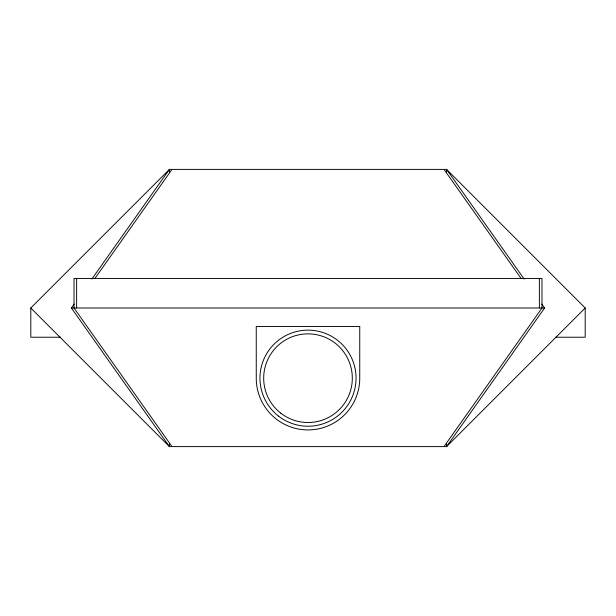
<?xml version="1.0" encoding="UTF-8"?>
<svg xmlns="http://www.w3.org/2000/svg" width="616" height="616" viewBox="0 0 616 616"><rect width="100%" height="100%" fill="white"/><g stroke="black" fill="none" stroke-linecap="round" stroke-linejoin="round"><path stroke-width="0.92" d="M60.638 337.229L30.8 337.229L30.8 308L169.4 169.4L446.6 169.4L585.2 308L446.6 446.6L169.4 446.6L71.394 308L74.166 304.088M91.884 279.025L169.4 169.4L169.4 172.272M94.918 278.432L171.456 170.185M444.536 445.815L541.995 308L541.995 278.432L74.005 278.432L74.005 308L171.464 445.815M541.834 304.088L544.606 308L446.6 446.6L446.6 443.736M71.394 308L544.606 308M555.971 337.229L585.2 337.229L585.2 308M30.8 308L169.4 446.6L169.4 443.736M524.116 279.025L446.6 169.4L446.6 172.272M444.544 170.185L521.082 278.432M539.377 278.432L539.377 308M76.623 278.432L76.623 308M359.744 326.442L256.256 326.442L256.256 378.185A51.744 51.744 0 0 0 308 429.93A51.744 51.744 0 0 0 359.744 378.185L359.744 326.442M280.773 413.159A44.321 44.321 0 0 0 351.898 384.276A44.321 44.321 0 0 0 291.322 337.121A44.321 44.321 0 0 0 280.773 413.159M278.486 416.1A48.048 48.048 0 0 0 355.594 384.792A48.048 48.048 0 0 0 289.92 333.672A48.048 48.048 0 0 0 278.486 416.1"/></g></svg>
